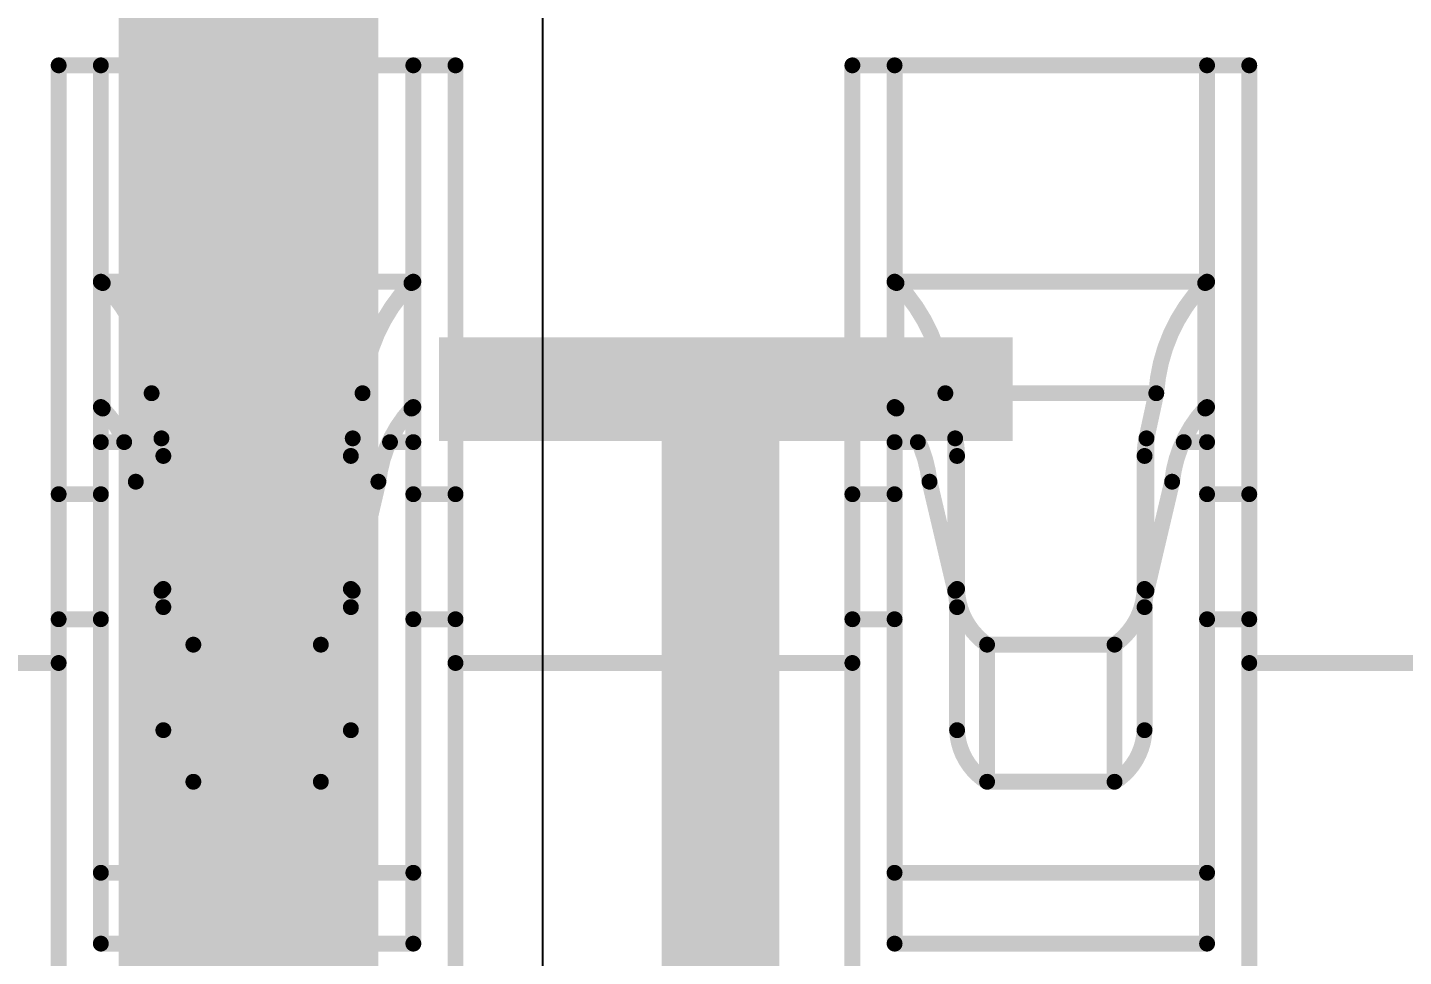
# Model space of a CAD drawing. Header units: inches. Extents: x -11 to 5433, y -4 to 5447.
# Drawn here: x 21.731 to 22.832, y 26.685 to 27.428 of the extents above; entities that cross this region are included whole.
import ezdxf

# ---------------------------------------------------------------- set-up
doc = ezdxf.new("R2010")
doc.units = ezdxf.units.IN
for name, color, linetype in [('Ground', 16, 'Continuous'), ('Mechanical 4', 56, 'Continuous'), ('Top Overlay', 2, 'Continuous')]:
    doc.layers.add(name, color=color, linetype=linetype)
doc.styles.add('Arial', font='', dxfattribs={"height": 0.2})
doc.styles.get('Arial').set_extended_font_data('Arial')

# ---------------------------------------------------------------- blocks, each defined once
blk = doc.blocks.new('QTH_030_01_L_D_A_K_TR_157')
at = {"layer": 'Top Overlay', "style": 'Arial'}
blk.add_text('1', height=0.7619999999999999, dxfattribs=at).set_placement((-7.28977968, 1.6764))

msp = doc.modelspace()

# ---------------------------------------------------------------- linework, layer by layer
at = {"layer": 'Ground'}
msp.add_line((22.14342028, 23.67830418), (22.14342028, 28.9681031), dxfattribs=at)
msp.add_lwpolyline([(21.9080969, 23.67830418, 0.2076069, 0.2076069, 0), (21.9080969, 28.9681031, 0.2076069, 0.2076069, 0)], format="xyseb", dxfattribs=at)
at = {"layer": 'Mechanical 4'}
for points in [[(21.7561541, 27.39794622, 0.0127, 0.0127, 0), (22.0736541, 27.39794622, 0.0127, 0.0127, 0)], [(21.7561541, 26.5149457, 0.0127, 0.0127, 0), (21.7561541, 27.39794622, 0.0127, 0.0127, 0)], [(21.78990562, 26.69548128, 0.0127, 0.0127, 0), (21.78990562, 27.39794622, 0.0127, 0.0127, 0)], [(22.03990512, 26.69548128, 0.0127, 0.0127, 0), (22.03990512, 27.39794622, 0.0127, 0.0127, 0)], [(22.0736541, 26.5149457, 0.0127, 0.0127, 0), (22.0736541, 27.39794622, 0.0127, 0.0127, 0)], [(22.3911541, 27.39794622, 0.0127, 0.0127, 0), (22.7086541, 27.39794622, 0.0127, 0.0127, 0)], [(22.3911541, 26.5149457, 0.0127, 0.0127, 0), (22.3911541, 27.39794622, 0.0127, 0.0127, 0)], [(22.42490562, 26.69548128, 0.0127, 0.0127, 0), (22.42490562, 27.39794622, 0.0127, 0.0127, 0)], [(22.67490512, 26.69548128, 0.0127, 0.0127, 0), (22.67490512, 27.39794622, 0.0127, 0.0127, 0)], [(22.7086541, 26.5149457, 0.0127, 0.0127, 0), (22.7086541, 27.39794622, 0.0127, 0.0127, 0)], [(21.7899996, 27.224609, 0.0127, 0.0127, -0.03260548548976814), (21.78990308, 27.22474616, 0.0127, 0.0127, 0)], [(21.78990562, 27.22494682, 0.0127, 0.0127, 0), (22.03990512, 27.22494682, 0.0127, 0.0127, 0)], [(21.79007072, 27.22453788, 0.0127, 0.0127, -0.02828759401228138), (21.79000214, 27.224609, 0.0127, 0.0127, 0)], [(21.7901647, 27.22445914, 0.0127, 0.0127, -0.02675080192160095), (21.79007072, 27.22453788, 0.0127, 0.0127, 0)], [(21.79028916, 27.22437278, 0.0127, 0.0127, -0.02199381128748251), (21.7901647, 27.22445914, 0.0127, 0.0127, 0)], [(21.7904568, 27.22427626, 0.0127, 0.0127, -0.01668692769856767), (21.79028916, 27.22437278, 0.0127, 0.0127, 0)], [(21.79066, 27.22416958, 0.0127, 0.0127, -0.009375562070111311), (21.79045426, 27.22427626, 0.0127, 0.0127, 0)], [(21.79089876, 27.22405528, 0.0127, 0.0127, -0.005205298966870719), (21.79066, 27.22416704, 0.0127, 0.0127, 0)], [(21.79089876, 27.22405528, 0.0127, 0.0127, 0), (21.7911553, 27.2239359, 0.0127, 0.0127, 0)], [(21.7911553, 27.2239359, 0.0127, 0.0127, 0), (21.79142454, 27.22381652, 0.0127, 0.0127, 0)], [(21.79142454, 27.12343572, 0.0127, 0.0127, 0), (21.79142454, 27.22381652, 0.0127, 0.0127, 0)], [(21.79142454, 27.22381652, 0.0127, 0.0127, -0.1798941776662689), (21.83053292, 27.13571154, 0.0127, 0.0127, 0)], [(21.99927782, 27.13571154, 0.0127, 0.0127, -0.1798941776662689), (22.0383862, 27.22381652, 0.0127, 0.0127, 0)], [(22.0383862, 27.22381652, 0.0127, 0.0127, 0), (22.03889674, 27.22405274, 0.0127, 0.0127, 0)], [(22.0383862, 27.12343572, 0.0127, 0.0127, 0), (22.0383862, 27.22381652, 0.0127, 0.0127, 0)], [(22.03889674, 27.22405274, 0.0127, 0.0127, 0), (22.03913296, 27.2241645, 0.0127, 0.0127, 0)], [(22.03934378, 27.22427118, 0.0127, 0.0127, -0.007070259462038583), (22.03913296, 27.2241645, 0.0127, 0.0127, 0)], [(22.03951904, 27.22437024, 0.0127, 0.0127, -0.01220881843683556), (22.03934124, 27.22427118, 0.0127, 0.0127, 0)], [(22.03966128, 27.22446168, 0.0127, 0.0127, -0.02261982996269684), (22.03952158, 27.22437024, 0.0127, 0.0127, 0)], [(22.0397578, 27.22454042, 0.0127, 0.0127, -0.03188108952440632), (22.03965874, 27.22446168, 0.0127, 0.0127, 0)], [(22.03982384, 27.22461408, 0.0127, 0.0127, -0.03744577975216443), (22.0397578, 27.22454042, 0.0127, 0.0127, 0)], [(22.03986956, 27.22468012, 0.0127, 0.0127, -0.03268866425541023), (22.03982384, 27.22461154, 0.0127, 0.0127, 0)], [(22.03990258, 27.22474616, 0.0127, 0.0127, -0.01323434485489997), (22.03986702, 27.22468012, 0.0127, 0.0127, 0)], [(22.4249996, 27.224609, 0.0127, 0.0127, -0.03260548548577064), (22.42490308, 27.22474616, 0.0127, 0.0127, 0)], [(22.42490562, 27.22494682, 0.0127, 0.0127, 0), (22.67490512, 27.22494682, 0.0127, 0.0127, 0)], [(22.42507072, 27.22453788, 0.0127, 0.0127, -0.02828759401008527), (22.42500214, 27.224609, 0.0127, 0.0127, 0)], [(22.4251647, 27.22445914, 0.0127, 0.0127, -0.02675080195943243), (22.42507072, 27.22453788, 0.0127, 0.0127, 0)], [(22.42528916, 27.22437278, 0.0127, 0.0127, -0.02199381120685399), (22.4251647, 27.22445914, 0.0127, 0.0127, 0)], [(22.4254568, 27.22427626, 0.0127, 0.0127, -0.01668692774110993), (22.42528916, 27.22437278, 0.0127, 0.0127, 0)], [(22.42566, 27.22416958, 0.0127, 0.0127, -0.009375562040027395), (22.42545426, 27.22427626, 0.0127, 0.0127, 0)], [(22.42589876, 27.22405528, 0.0127, 0.0127, -0.005205298942589707), (22.42566, 27.22416704, 0.0127, 0.0127, 0)], [(22.42589876, 27.22405528, 0.0127, 0.0127, 0), (22.4261553, 27.2239359, 0.0127, 0.0127, 0)], [(22.4261553, 27.2239359, 0.0127, 0.0127, 0), (22.42642454, 27.22381652, 0.0127, 0.0127, 0)], [(22.42642454, 27.12343572, 0.0127, 0.0127, 0), (22.42642454, 27.22381652, 0.0127, 0.0127, 0)], [(22.42642454, 27.22381652, 0.0127, 0.0127, -0.1798941776662689), (22.46553292, 27.13571154, 0.0127, 0.0127, 0)], [(22.63427782, 27.13571154, 0.0127, 0.0127, -0.1798941776662689), (22.6733862, 27.22381652, 0.0127, 0.0127, 0)], [(22.6733862, 27.22381652, 0.0127, 0.0127, 0), (22.67389674, 27.22405274, 0.0127, 0.0127, 0)], [(22.6733862, 27.12343572, 0.0127, 0.0127, 0), (22.6733862, 27.22381652, 0.0127, 0.0127, 0)], [(22.67389674, 27.22405274, 0.0127, 0.0127, 0), (22.67413296, 27.2241645, 0.0127, 0.0127, 0)], [(22.67434378, 27.22427118, 0.0127, 0.0127, -0.007070259506346026), (22.67413296, 27.2241645, 0.0127, 0.0127, 0)], [(22.67451904, 27.22437024, 0.0127, 0.0127, -0.01220881840188741), (22.67434124, 27.22427118, 0.0127, 0.0127, 0)], [(22.67466128, 27.22446168, 0.0127, 0.0127, -0.02261982991094842), (22.67452158, 27.22437024, 0.0127, 0.0127, 0)], [(22.6747578, 27.22454042, 0.0127, 0.0127, -0.03188108954224885), (22.67465874, 27.22446168, 0.0127, 0.0127, 0)], [(22.67482384, 27.22461408, 0.0127, 0.0127, -0.03744577967449394), (22.6747578, 27.22454042, 0.0127, 0.0127, 0)], [(22.67486956, 27.22468012, 0.0127, 0.0127, -0.03268866419516496), (22.67482384, 27.22461154, 0.0127, 0.0127, 0)], [(22.67490258, 27.22474616, 0.0127, 0.0127, -0.01323434477222895), (22.67486702, 27.22468012, 0.0127, 0.0127, 0)], [(21.83053292, 27.13571154, 0.0127, 0.0127, 0), (21.99927782, 27.13571154, 0.0127, 0.0127, 0)], [(21.83053292, 27.13571154, 0.0127, 0.0127, 0), (21.8383866, 27.0996156, 0.0127, 0.0127, 0)], [(21.99142414, 27.0996156, 0.0127, 0.0127, 0), (21.99927782, 27.13571154, 0.0127, 0.0127, 0)], [(22.46553292, 27.13571154, 0.0127, 0.0127, 0), (22.63427782, 27.13571154, 0.0127, 0.0127, 0)], [(22.46553292, 27.13571154, 0.0127, 0.0127, 0), (22.4733866, 27.0996156, 0.0127, 0.0127, 0)], [(22.62642414, 27.0996156, 0.0127, 0.0127, 0), (22.63427782, 27.13571154, 0.0127, 0.0127, 0)], [(21.79000214, 27.1244949, 0.0127, 0.0127, -0.02859692933145692), (21.78990308, 27.12467778, 0.0127, 0.0127, 0)], [(21.7901647, 27.12429678, 0.0127, 0.0127, -0.05432141868092149), (21.79000468, 27.12449744, 0.0127, 0.0127, 0)], [(21.79028916, 27.1241774, 0.0127, 0.0127, -0.02338615130647578), (21.7901647, 27.12429424, 0.0127, 0.0127, 0)], [(21.79045426, 27.12405294, 0.0127, 0.0127, -0.01856230604069089), (21.79028916, 27.12417994, 0.0127, 0.0127, 0)], [(21.79066, 27.12390816, 0.0127, 0.0127, -0.01073692510836143), (21.79045426, 27.1240504, 0.0127, 0.0127, 0)], [(21.79089876, 27.12375576, 0.0127, 0.0127, -0.006054831022343548), (21.79066254, 27.12390816, 0.0127, 0.0127, 0)], [(21.79089876, 27.1237583, 0.0127, 0.0127, 0), (21.7911553, 27.12359828, 0.0127, 0.0127, 0)], [(21.7911553, 27.12359828, 0.0127, 0.0127, 0), (21.79142454, 27.12343572, 0.0127, 0.0127, 0)], [(21.79142454, 27.12343826, 0.0127, 0.0127, -0.1625908253546253), (21.81786594, 27.0649446, 0.0127, 0.0127, 0)], [(22.0119448, 27.0649446, 0.0127, 0.0127, -0.1625908253546254), (22.0383862, 27.12343826, 0.0127, 0.0127, 0)], [(22.0383862, 27.12343572, 0.0127, 0.0127, 0), (22.03889674, 27.12375322, 0.0127, 0.0127, 0)], [(22.03913296, 27.12390308, 0.0127, 0.0127, -0.004820614348917945), (22.03889674, 27.12375322, 0.0127, 0.0127, 0)], [(22.03934124, 27.12404532, 0.0127, 0.0127, -0.008119958800129473), (22.03913042, 27.12390308, 0.0127, 0.0127, 0)], [(22.03951904, 27.12418248, 0.0127, 0.0127, -0.01372913845833728), (22.03934124, 27.12404786, 0.0127, 0.0127, 0)], [(22.03965874, 27.12429932, 0.0127, 0.0127, -0.02446216597569271), (22.03952158, 27.12417994, 0.0127, 0.0127, 0)], [(22.0397578, 27.124406, 0.0127, 0.0127, -0.03231853505111364), (22.03965874, 27.12429932, 0.0127, 0.0127, 0)], [(22.03982384, 27.12450252, 0.0127, 0.0127, -0.03504147988174414), (22.0397578, 27.124406, 0.0127, 0.0127, 0)], [(22.03986956, 27.12459142, 0.0127, 0.0127, -0.02840446116668182), (22.03982384, 27.12450252, 0.0127, 0.0127, 0)], [(22.03990512, 27.12467524, 0.0127, 0.0127, -0.01102179287069978), (22.03986956, 27.12458888, 0.0127, 0.0127, 0)], [(22.42500214, 27.1244949, 0.0127, 0.0127, -0.0285969293333164), (22.42490308, 27.12467778, 0.0127, 0.0127, 0)], [(22.4251647, 27.12429678, 0.0127, 0.0127, -0.05432141874344146), (22.42500468, 27.12449744, 0.0127, 0.0127, 0)], [(22.42528916, 27.1241774, 0.0127, 0.0127, -0.02338615143948026), (22.4251647, 27.12429424, 0.0127, 0.0127, 0)], [(22.42545426, 27.12405294, 0.0127, 0.0127, -0.01856230612777192), (22.42528916, 27.12417994, 0.0127, 0.0127, 0)], [(22.42566, 27.12390816, 0.0127, 0.0127, -0.01073692514346251), (22.42545426, 27.1240504, 0.0127, 0.0127, 0)], [(22.42589876, 27.12375576, 0.0127, 0.0127, -0.006054831013819165), (22.42566254, 27.12390816, 0.0127, 0.0127, 0)], [(22.42589876, 27.1237583, 0.0127, 0.0127, 0), (22.4261553, 27.12359828, 0.0127, 0.0127, 0)], [(22.4261553, 27.12359828, 0.0127, 0.0127, 0), (22.42642454, 27.12343572, 0.0127, 0.0127, 0)], [(22.42642454, 27.12343826, 0.0127, 0.0127, -0.1625908253546253), (22.45286594, 27.0649446, 0.0127, 0.0127, 0)], [(22.6469448, 27.0649446, 0.0127, 0.0127, -0.1625908253546254), (22.6733862, 27.12343826, 0.0127, 0.0127, 0)], [(22.6733862, 27.12343572, 0.0127, 0.0127, 0), (22.67389674, 27.12375322, 0.0127, 0.0127, 0)], [(22.67413296, 27.12390308, 0.0127, 0.0127, -0.004820614352065278), (22.67389674, 27.12375322, 0.0127, 0.0127, 0)], [(22.67434124, 27.12404532, 0.0127, 0.0127, -0.008119958820011325), (22.67413042, 27.12390308, 0.0127, 0.0127, 0)], [(22.67451904, 27.12418248, 0.0127, 0.0127, -0.01372913844884087), (22.67434124, 27.12404786, 0.0127, 0.0127, 0)], [(22.67465874, 27.12429932, 0.0127, 0.0127, -0.02446216596057664), (22.67452158, 27.12417994, 0.0127, 0.0127, 0)], [(22.6747578, 27.124406, 0.0127, 0.0127, -0.03231853515508127), (22.67465874, 27.12429932, 0.0127, 0.0127, 0)], [(22.67482384, 27.12450252, 0.0127, 0.0127, -0.03504148005304292), (22.6747578, 27.124406, 0.0127, 0.0127, 0)], [(22.67486956, 27.12459142, 0.0127, 0.0127, -0.02840446094686297), (22.67482384, 27.12450252, 0.0127, 0.0127, 0)], [(22.67490512, 27.12467524, 0.0127, 0.0127, -0.0110217929249703), (22.67486956, 27.12458888, 0.0127, 0.0127, 0)], [(21.78990562, 27.09661078, 0.0127, 0.0127, 0), (21.808567, 27.09661078, 0.0127, 0.0127, 0)], [(21.8383866, 26.9776575, 0.0127, 0.0127, 0), (21.8383866, 27.0996156, 0.0127, 0.0127, 0)], [(21.8383866, 27.0996156, 0.0127, 0.0127, -0.05365795323476556), (21.83990552, 27.085544, 0.0127, 0.0127, 0)], [(21.98990522, 27.085544, 0.0127, 0.0127, -0.05365795323520318), (21.99142414, 27.0996156, 0.0127, 0.0127, 0)], [(21.99142414, 26.9776575, 0.0127, 0.0127, 0), (21.99142414, 27.0996156, 0.0127, 0.0127, 0)], [(22.02124374, 27.09661078, 0.0127, 0.0127, 0), (22.03990512, 27.09661078, 0.0127, 0.0127, 0)], [(22.42490562, 27.09661078, 0.0127, 0.0127, 0), (22.443567, 27.09661078, 0.0127, 0.0127, 0)], [(22.4733866, 26.9776575, 0.0127, 0.0127, 0), (22.4733866, 27.0996156, 0.0127, 0.0127, 0)], [(22.4733866, 27.0996156, 0.0127, 0.0127, -0.05365795323520316), (22.47490552, 27.085544, 0.0127, 0.0127, 0)], [(22.62490522, 27.085544, 0.0127, 0.0127, -0.05365795323520318), (22.62642414, 27.0996156, 0.0127, 0.0127, 0)], [(22.62642414, 26.9776575, 0.0127, 0.0127, 0), (22.62642414, 27.0996156, 0.0127, 0.0127, 0)], [(22.65624374, 27.09661078, 0.0127, 0.0127, 0), (22.67490512, 27.09661078, 0.0127, 0.0127, 0)], [(21.83990552, 26.86619468, 0.0127, 0.0127, 0), (21.83990552, 27.085544, 0.0127, 0.0127, 0)], [(21.98990522, 26.86619468, 0.0127, 0.0127, 0), (21.98990522, 27.085544, 0.0127, 0.0127, 0)], [(22.47490552, 26.86619468, 0.0127, 0.0127, 0), (22.47490552, 27.085544, 0.0127, 0.0127, 0)], [(22.62490522, 26.86619468, 0.0127, 0.0127, 0), (22.62490522, 27.085544, 0.0127, 0.0127, 0)], [(21.8178634, 27.06494714, 0.0127, 0.0127, 0), (21.8383866, 26.9776575, 0.0127, 0.0127, 0)], [(21.99142414, 26.9776575, 0.0127, 0.0127, 0), (22.0119448, 27.06494714, 0.0127, 0.0127, 0)], [(22.4528634, 27.06494714, 0.0127, 0.0127, 0), (22.4733866, 26.9776575, 0.0127, 0.0127, 0)], [(22.62642414, 26.9776575, 0.0127, 0.0127, 0), (22.6469448, 27.06494714, 0.0127, 0.0127, 0)], [(21.7561541, 27.05494462, 0.0127, 0.0127, 0), (21.78990562, 27.05494462, 0.0127, 0.0127, 0)], [(22.03990512, 27.05494462, 0.0127, 0.0127, 0), (22.0736541, 27.05494462, 0.0127, 0.0127, 0)], [(22.3911541, 27.05494462, 0.0127, 0.0127, 0), (22.42490562, 27.05494462, 0.0127, 0.0127, 0)], [(22.67490512, 27.05494462, 0.0127, 0.0127, 0), (22.7086541, 27.05494462, 0.0127, 0.0127, 0)], [(21.8383866, 26.9776575, 0.0127, 0.0127, -0.05786387190151768), (21.83990552, 26.96463492, 0.0127, 0.0127, 0)], [(21.8639136, 26.93460704, 0.0127, 0.0127, -0.2374801051851251), (21.83990552, 26.97917896, 0.0127, 0.0127, 0)], [(21.98990522, 26.97917896, 0.0127, 0.0127, -0.2374801051860468), (21.96589714, 26.93460704, 0.0127, 0.0127, 0)], [(21.98990522, 26.96463492, 0.0127, 0.0127, -0.05786387190108001), (21.99142414, 26.9776575, 0.0127, 0.0127, 0)], [(22.4733866, 26.9776575, 0.0127, 0.0127, -0.05786387190151768), (22.47490552, 26.96463492, 0.0127, 0.0127, 0)], [(22.4989136, 26.93460704, 0.0127, 0.0127, -0.2374801051851251), (22.47490552, 26.97917896, 0.0127, 0.0127, 0)], [(22.62490522, 26.97917896, 0.0127, 0.0127, -0.2374801051860468), (22.60089714, 26.93460704, 0.0127, 0.0127, 0)], [(22.62490522, 26.96463492, 0.0127, 0.0127, -0.05786387190108001), (22.62642414, 26.9776575, 0.0127, 0.0127, 0)], [(21.7561541, 26.95494482, 0.0127, 0.0127, 0), (21.78990562, 26.95494482, 0.0127, 0.0127, 0)], [(22.03990512, 26.95494482, 0.0127, 0.0127, 0), (22.0736541, 26.95494482, 0.0127, 0.0127, 0)], [(22.3911541, 26.95494482, 0.0127, 0.0127, 0), (22.42490562, 26.95494482, 0.0127, 0.0127, 0)], [(22.67490512, 26.95494482, 0.0127, 0.0127, 0), (22.7086541, 26.95494482, 0.0127, 0.0127, 0)], [(21.86391614, 26.93460704, 0.0127, 0.0127, 0), (21.9658946, 26.93460704, 0.0127, 0.0127, 0)], [(21.86391614, 26.82494508, 0.0127, 0.0127, 0), (21.86391614, 26.93460704, 0.0127, 0.0127, 0)], [(21.9658946, 26.82494508, 0.0127, 0.0127, 0), (21.9658946, 26.93460704, 0.0127, 0.0127, 0)], [(22.49891614, 26.93460704, 0.0127, 0.0127, 0), (22.6008946, 26.93460704, 0.0127, 0.0127, 0)], [(22.49891614, 26.82494508, 0.0127, 0.0127, 0), (22.49891614, 26.93460704, 0.0127, 0.0127, 0)], [(22.6008946, 26.82494508, 0.0127, 0.0127, 0), (22.6008946, 26.93460704, 0.0127, 0.0127, 0)], [(21.4386541, 26.91994615999999, 0.0127, 0.0127, 0), (21.7561541, 26.91994615999999, 0.0127, 0.0127, 0)], [(22.0736541, 26.91994615999999, 0.0127, 0.0127, 0), (22.3911541, 26.91994615999999, 0.0127, 0.0127, 0)], [(22.7086541, 26.91994615999999, 0.0127, 0.0127, 0), (23.0261541, 26.91994615999999, 0.0127, 0.0127, 0)], [(21.8639136, 26.82494762, 0.0127, 0.0127, -0.2473774779348601), (21.83990552, 26.86619722, 0.0127, 0.0127, 0)], [(21.98990522, 26.86619722, 0.0127, 0.0127, -0.2473774779353234), (21.96589714, 26.82494762, 0.0127, 0.0127, 0)], [(22.4989136, 26.82494762, 0.0127, 0.0127, -0.2473774779348601), (22.47490552, 26.86619722, 0.0127, 0.0127, 0)], [(22.62490522, 26.86619722, 0.0127, 0.0127, -0.2473774779353234), (22.60089714, 26.82494762, 0.0127, 0.0127, 0)], [(21.86391614, 26.82494508, 0.0127, 0.0127, 0), (21.9658946, 26.82494508, 0.0127, 0.0127, 0)], [(22.49891614, 26.82494508, 0.0127, 0.0127, 0), (22.6008946, 26.82494508, 0.0127, 0.0127, 0)], [(21.78990562, 26.75215376, 0.0127, 0.0127, 0), (22.03990512, 26.75215376, 0.0127, 0.0127, 0)], [(22.42490562, 26.75215376, 0.0127, 0.0127, 0), (22.67490512, 26.75215376, 0.0127, 0.0127, 0)], [(21.78990562, 26.69548128, 0.0127, 0.0127, 0), (22.03990512, 26.69548128, 0.0127, 0.0127, 0)], [(22.42490562, 26.69548128, 0.0127, 0.0127, 0), (22.67490512, 26.69548128, 0.0127, 0.0127, 0)]]:
    msp.add_lwpolyline(points, format="xyseb", dxfattribs=at)
for points in [[(21.7529791, 27.39794622, 0.00635, 0.00635, 1), (21.7593291, 27.39794622, 0.00635, 0.00635, 1)], [(21.7529791, 27.39794622, 0.00635, 0.00635, 1), (21.7593291, 27.39794622, 0.00635, 0.00635, 1)], [(21.78673062, 27.39794622, 0.00635, 0.00635, 1), (21.79308062, 27.39794622, 0.00635, 0.00635, 1)], [(22.03673012, 27.39794622, 0.00635, 0.00635, 1), (22.04308012, 27.39794622, 0.00635, 0.00635, 1)], [(22.0704791, 27.39794622, 0.00635, 0.00635, 1), (22.0768291, 27.39794622, 0.00635, 0.00635, 1)], [(22.0704791, 27.39794622, 0.00635, 0.00635, 1), (22.0768291, 27.39794622, 0.00635, 0.00635, 1)], [(22.3879791, 27.39794622, 0.00635, 0.00635, 1), (22.3943291, 27.39794622, 0.00635, 0.00635, 1)], [(22.3879791, 27.39794622, 0.00635, 0.00635, 1), (22.3943291, 27.39794622, 0.00635, 0.00635, 1)], [(22.42173062, 27.39794622, 0.00635, 0.00635, 1), (22.42808062, 27.39794622, 0.00635, 0.00635, 1)], [(22.67173012, 27.39794622, 0.00635, 0.00635, 1), (22.67808012, 27.39794622, 0.00635, 0.00635, 1)], [(22.7054791, 27.39794622, 0.00635, 0.00635, 1), (22.7118291, 27.39794622, 0.00635, 0.00635, 1)], [(22.7054791, 27.39794622, 0.00635, 0.00635, 1), (22.7118291, 27.39794622, 0.00635, 0.00635, 1)], [(21.78672808, 27.22474616, 0.00635, 0.00635, 1), (21.79307808, 27.22474616, 0.00635, 0.00635, 1)], [(21.78673062, 27.22494682, 0.00635, 0.00635, 1), (21.79308062, 27.22494682, 0.00635, 0.00635, 1)], [(21.7868246, 27.224609, 0.00635, 0.00635, 1), (21.7931746, 27.224609, 0.00635, 0.00635, 1)], [(21.78682714, 27.224609, 0.00635, 0.00635, 1), (21.79317714, 27.224609, 0.00635, 0.00635, 1)], [(21.78689572, 27.22453788, 0.00635, 0.00635, 1), (21.79324572, 27.22453788, 0.00635, 0.00635, 1)], [(21.78689572, 27.22453788, 0.00635, 0.00635, 1), (21.79324572, 27.22453788, 0.00635, 0.00635, 1)], [(21.7869897, 27.22445914, 0.00635, 0.00635, 1), (21.7933397, 27.22445914, 0.00635, 0.00635, 1)], [(21.7869897, 27.22445914, 0.00635, 0.00635, 1), (21.7933397, 27.22445914, 0.00635, 0.00635, 1)], [(21.78711416, 27.22437278, 0.00635, 0.00635, 1), (21.79346416, 27.22437278, 0.00635, 0.00635, 1)], [(21.78711416, 27.22437278, 0.00635, 0.00635, 1), (21.79346416, 27.22437278, 0.00635, 0.00635, 1)], [(21.78727926, 27.22427626, 0.00635, 0.00635, 1), (21.79362926, 27.22427626, 0.00635, 0.00635, 1)], [(21.7872818, 27.22427626, 0.00635, 0.00635, 1), (21.7936318, 27.22427626, 0.00635, 0.00635, 1)], [(21.787485, 27.22416958, 0.00635, 0.00635, 1), (21.793835, 27.22416958, 0.00635, 0.00635, 1)], [(21.787485, 27.22416704, 0.00635, 0.00635, 1), (21.793835, 27.22416704, 0.00635, 0.00635, 1)], [(21.78772376, 27.22405528, 0.00635, 0.00635, 1), (21.79407376, 27.22405528, 0.00635, 0.00635, 1)], [(21.78772376, 27.22405528, 0.00635, 0.00635, 1), (21.79407376, 27.22405528, 0.00635, 0.00635, 1)], [(21.7879803, 27.2239359, 0.00635, 0.00635, 1), (21.7943303, 27.2239359, 0.00635, 0.00635, 1)], [(21.7879803, 27.2239359, 0.00635, 0.00635, 1), (21.7943303, 27.2239359, 0.00635, 0.00635, 1)], [(21.78824954, 27.22381652, 0.00635, 0.00635, 1), (21.79459954, 27.22381652, 0.00635, 0.00635, 1)], [(21.78824954, 27.22381652, 0.00635, 0.00635, 1), (21.79459954, 27.22381652, 0.00635, 0.00635, 1)], [(21.78824954, 27.22381652, 0.00635, 0.00635, 1), (21.79459954, 27.22381652, 0.00635, 0.00635, 1)], [(22.0352112, 27.22381652, 0.00635, 0.00635, 1), (22.0415612, 27.22381652, 0.00635, 0.00635, 1)], [(22.0352112, 27.22381652, 0.00635, 0.00635, 1), (22.0415612, 27.22381652, 0.00635, 0.00635, 1)], [(22.0352112, 27.22381652, 0.00635, 0.00635, 1), (22.0415612, 27.22381652, 0.00635, 0.00635, 1)], [(22.03572174, 27.22405274, 0.00635, 0.00635, 1), (22.04207174, 27.22405274, 0.00635, 0.00635, 1)], [(22.03572174, 27.22405274, 0.00635, 0.00635, 1), (22.04207174, 27.22405274, 0.00635, 0.00635, 1)], [(22.03595796, 27.2241645, 0.00635, 0.00635, 1), (22.04230796, 27.2241645, 0.00635, 0.00635, 1)], [(22.03595796, 27.2241645, 0.00635, 0.00635, 1), (22.04230796, 27.2241645, 0.00635, 0.00635, 1)], [(22.03616624, 27.22427118, 0.00635, 0.00635, 1), (22.04251624, 27.22427118, 0.00635, 0.00635, 1)], [(22.03616878, 27.22427118, 0.00635, 0.00635, 1), (22.04251878, 27.22427118, 0.00635, 0.00635, 1)], [(22.03634404, 27.22437024, 0.00635, 0.00635, 1), (22.04269404, 27.22437024, 0.00635, 0.00635, 1)], [(22.03634658, 27.22437024, 0.00635, 0.00635, 1), (22.04269658, 27.22437024, 0.00635, 0.00635, 1)], [(22.03648374, 27.22446168, 0.00635, 0.00635, 1), (22.04283374, 27.22446168, 0.00635, 0.00635, 1)], [(22.03648628, 27.22446168, 0.00635, 0.00635, 1), (22.04283628, 27.22446168, 0.00635, 0.00635, 1)], [(22.0365828, 27.22454042, 0.00635, 0.00635, 1), (22.0429328, 27.22454042, 0.00635, 0.00635, 1)], [(22.0365828, 27.22454042, 0.00635, 0.00635, 1), (22.0429328, 27.22454042, 0.00635, 0.00635, 1)], [(22.03664884, 27.22461408, 0.00635, 0.00635, 1), (22.04299884, 27.22461408, 0.00635, 0.00635, 1)], [(22.03664884, 27.22461154, 0.00635, 0.00635, 1), (22.04299884, 27.22461154, 0.00635, 0.00635, 1)], [(22.03669202, 27.22468012, 0.00635, 0.00635, 1), (22.04304202, 27.22468012, 0.00635, 0.00635, 1)], [(22.03669456, 27.22468012, 0.00635, 0.00635, 1), (22.04304456, 27.22468012, 0.00635, 0.00635, 1)], [(22.03672758, 27.22474616, 0.00635, 0.00635, 1), (22.04307758, 27.22474616, 0.00635, 0.00635, 1)], [(22.03673012, 27.22494682, 0.00635, 0.00635, 1), (22.04308012, 27.22494682, 0.00635, 0.00635, 1)], [(22.42172808, 27.22474616, 0.00635, 0.00635, 1), (22.42807808, 27.22474616, 0.00635, 0.00635, 1)], [(22.42173062, 27.22494682, 0.00635, 0.00635, 1), (22.42808062, 27.22494682, 0.00635, 0.00635, 1)], [(22.4218246, 27.224609, 0.00635, 0.00635, 1), (22.4281746, 27.224609, 0.00635, 0.00635, 1)], [(22.42182714, 27.224609, 0.00635, 0.00635, 1), (22.42817714, 27.224609, 0.00635, 0.00635, 1)], [(22.42189572, 27.22453788, 0.00635, 0.00635, 1), (22.42824572, 27.22453788, 0.00635, 0.00635, 1)], [(22.42189572, 27.22453788, 0.00635, 0.00635, 1), (22.42824572, 27.22453788, 0.00635, 0.00635, 1)], [(22.4219897, 27.22445914, 0.00635, 0.00635, 1), (22.4283397, 27.22445914, 0.00635, 0.00635, 1)], [(22.4219897, 27.22445914, 0.00635, 0.00635, 1), (22.4283397, 27.22445914, 0.00635, 0.00635, 1)], [(22.42211416, 27.22437278, 0.00635, 0.00635, 1), (22.42846416, 27.22437278, 0.00635, 0.00635, 1)], [(22.42211416, 27.22437278, 0.00635, 0.00635, 1), (22.42846416, 27.22437278, 0.00635, 0.00635, 1)], [(22.42227926, 27.22427626, 0.00635, 0.00635, 1), (22.42862926, 27.22427626, 0.00635, 0.00635, 1)], [(22.4222818, 27.22427626, 0.00635, 0.00635, 1), (22.4286318, 27.22427626, 0.00635, 0.00635, 1)], [(22.422485, 27.22416958, 0.00635, 0.00635, 1), (22.428835, 27.22416958, 0.00635, 0.00635, 1)], [(22.422485, 27.22416704, 0.00635, 0.00635, 1), (22.428835, 27.22416704, 0.00635, 0.00635, 1)], [(22.42272376, 27.22405528, 0.00635, 0.00635, 1), (22.42907376, 27.22405528, 0.00635, 0.00635, 1)], [(22.42272376, 27.22405528, 0.00635, 0.00635, 1), (22.42907376, 27.22405528, 0.00635, 0.00635, 1)], [(22.4229803, 27.2239359, 0.00635, 0.00635, 1), (22.4293303, 27.2239359, 0.00635, 0.00635, 1)], [(22.4229803, 27.2239359, 0.00635, 0.00635, 1), (22.4293303, 27.2239359, 0.00635, 0.00635, 1)], [(22.42324954, 27.22381652, 0.00635, 0.00635, 1), (22.42959954, 27.22381652, 0.00635, 0.00635, 1)], [(22.42324954, 27.22381652, 0.00635, 0.00635, 1), (22.42959954, 27.22381652, 0.00635, 0.00635, 1)], [(22.42324954, 27.22381652, 0.00635, 0.00635, 1), (22.42959954, 27.22381652, 0.00635, 0.00635, 1)], [(22.6702112, 27.22381652, 0.00635, 0.00635, 1), (22.6765612, 27.22381652, 0.00635, 0.00635, 1)], [(22.6702112, 27.22381652, 0.00635, 0.00635, 1), (22.6765612, 27.22381652, 0.00635, 0.00635, 1)], [(22.6702112, 27.22381652, 0.00635, 0.00635, 1), (22.6765612, 27.22381652, 0.00635, 0.00635, 1)], [(22.67072174, 27.22405274, 0.00635, 0.00635, 1), (22.67707174, 27.22405274, 0.00635, 0.00635, 1)], [(22.67072174, 27.22405274, 0.00635, 0.00635, 1), (22.67707174, 27.22405274, 0.00635, 0.00635, 1)], [(22.67095796, 27.2241645, 0.00635, 0.00635, 1), (22.67730796, 27.2241645, 0.00635, 0.00635, 1)], [(22.67095796, 27.2241645, 0.00635, 0.00635, 1), (22.67730796, 27.2241645, 0.00635, 0.00635, 1)], [(22.67116624, 27.22427118, 0.00635, 0.00635, 1), (22.67751624, 27.22427118, 0.00635, 0.00635, 1)], [(22.67116878, 27.22427118, 0.00635, 0.00635, 1), (22.67751878, 27.22427118, 0.00635, 0.00635, 1)], [(22.67134404, 27.22437024, 0.00635, 0.00635, 1), (22.67769404, 27.22437024, 0.00635, 0.00635, 1)], [(22.67134658, 27.22437024, 0.00635, 0.00635, 1), (22.67769658, 27.22437024, 0.00635, 0.00635, 1)], [(22.67148374, 27.22446168, 0.00635, 0.00635, 1), (22.67783374, 27.22446168, 0.00635, 0.00635, 1)], [(22.67148628, 27.22446168, 0.00635, 0.00635, 1), (22.67783628, 27.22446168, 0.00635, 0.00635, 1)], [(22.6715828, 27.22454042, 0.00635, 0.00635, 1), (22.6779328, 27.22454042, 0.00635, 0.00635, 1)], [(22.6715828, 27.22454042, 0.00635, 0.00635, 1), (22.6779328, 27.22454042, 0.00635, 0.00635, 1)], [(22.67164884, 27.22461408, 0.00635, 0.00635, 1), (22.67799884, 27.22461408, 0.00635, 0.00635, 1)], [(22.67164884, 27.22461154, 0.00635, 0.00635, 1), (22.67799884, 27.22461154, 0.00635, 0.00635, 1)], [(22.67169202, 27.22468012, 0.00635, 0.00635, 1), (22.67804202, 27.22468012, 0.00635, 0.00635, 1)], [(22.67169456, 27.22468012, 0.00635, 0.00635, 1), (22.67804456, 27.22468012, 0.00635, 0.00635, 1)], [(22.67172758, 27.22474616, 0.00635, 0.00635, 1), (22.67807758, 27.22474616, 0.00635, 0.00635, 1)], [(22.67173012, 27.22494682, 0.00635, 0.00635, 1), (22.67808012, 27.22494682, 0.00635, 0.00635, 1)], [(21.82735792, 27.13571154, 0.00635, 0.00635, 1), (21.83370792, 27.13571154, 0.00635, 0.00635, 1)], [(21.82735792, 27.13571154, 0.00635, 0.00635, 1), (21.83370792, 27.13571154, 0.00635, 0.00635, 1)], [(21.82735792, 27.13571154, 0.00635, 0.00635, 1), (21.83370792, 27.13571154, 0.00635, 0.00635, 1)], [(21.99610282, 27.13571154, 0.00635, 0.00635, 1), (22.00245282, 27.13571154, 0.00635, 0.00635, 1)], [(21.99610282, 27.13571154, 0.00635, 0.00635, 1), (22.00245282, 27.13571154, 0.00635, 0.00635, 1)], [(21.99610282, 27.13571154, 0.00635, 0.00635, 1), (22.00245282, 27.13571154, 0.00635, 0.00635, 1)], [(22.46235792, 27.13571154, 0.00635, 0.00635, 1), (22.46870792, 27.13571154, 0.00635, 0.00635, 1)], [(22.46235792, 27.13571154, 0.00635, 0.00635, 1), (22.46870792, 27.13571154, 0.00635, 0.00635, 1)], [(22.46235792, 27.13571154, 0.00635, 0.00635, 1), (22.46870792, 27.13571154, 0.00635, 0.00635, 1)], [(22.63110282, 27.13571154, 0.00635, 0.00635, 1), (22.63745282, 27.13571154, 0.00635, 0.00635, 1)], [(22.63110282, 27.13571154, 0.00635, 0.00635, 1), (22.63745282, 27.13571154, 0.00635, 0.00635, 1)], [(22.63110282, 27.13571154, 0.00635, 0.00635, 1), (22.63745282, 27.13571154, 0.00635, 0.00635, 1)], [(21.78672808, 27.12467778, 0.00635, 0.00635, 1), (21.79307808, 27.12467778, 0.00635, 0.00635, 1)], [(21.78682714, 27.1244949, 0.00635, 0.00635, 1), (21.79317714, 27.1244949, 0.00635, 0.00635, 1)], [(21.78682968, 27.12449744, 0.00635, 0.00635, 1), (21.79317968, 27.12449744, 0.00635, 0.00635, 1)], [(21.7869897, 27.12429678, 0.00635, 0.00635, 1), (21.7933397, 27.12429678, 0.00635, 0.00635, 1)], [(21.7869897, 27.12429424, 0.00635, 0.00635, 1), (21.7933397, 27.12429424, 0.00635, 0.00635, 1)], [(21.78711416, 27.12417994, 0.00635, 0.00635, 1), (21.79346416, 27.12417994, 0.00635, 0.00635, 1)], [(21.78711416, 27.1241774, 0.00635, 0.00635, 1), (21.79346416, 27.1241774, 0.00635, 0.00635, 1)], [(21.78727926, 27.12405294, 0.00635, 0.00635, 1), (21.79362926, 27.12405294, 0.00635, 0.00635, 1)], [(21.78727926, 27.1240504, 0.00635, 0.00635, 1), (21.79362926, 27.1240504, 0.00635, 0.00635, 1)], [(21.787485, 27.12390816, 0.00635, 0.00635, 1), (21.793835, 27.12390816, 0.00635, 0.00635, 1)], [(21.78748754, 27.12390816, 0.00635, 0.00635, 1), (21.79383754, 27.12390816, 0.00635, 0.00635, 1)], [(21.78772376, 27.1237583, 0.00635, 0.00635, 1), (21.79407376, 27.1237583, 0.00635, 0.00635, 1)], [(21.78772376, 27.12375576, 0.00635, 0.00635, 1), (21.79407376, 27.12375576, 0.00635, 0.00635, 1)], [(21.7879803, 27.12359828, 0.00635, 0.00635, 1), (21.7943303, 27.12359828, 0.00635, 0.00635, 1)], [(21.7879803, 27.12359828, 0.00635, 0.00635, 1), (21.7943303, 27.12359828, 0.00635, 0.00635, 1)], [(21.78824954, 27.12343826, 0.00635, 0.00635, 1), (21.79459954, 27.12343826, 0.00635, 0.00635, 1)], [(21.78824954, 27.12343572, 0.00635, 0.00635, 1), (21.79459954, 27.12343572, 0.00635, 0.00635, 1)], [(21.78824954, 27.12343572, 0.00635, 0.00635, 1), (21.79459954, 27.12343572, 0.00635, 0.00635, 1)], [(22.0352112, 27.12343826, 0.00635, 0.00635, 1), (22.0415612, 27.12343826, 0.00635, 0.00635, 1)], [(22.0352112, 27.12343572, 0.00635, 0.00635, 1), (22.0415612, 27.12343572, 0.00635, 0.00635, 1)], [(22.0352112, 27.12343572, 0.00635, 0.00635, 1), (22.0415612, 27.12343572, 0.00635, 0.00635, 1)], [(22.03572174, 27.12375322, 0.00635, 0.00635, 1), (22.04207174, 27.12375322, 0.00635, 0.00635, 1)], [(22.03572174, 27.12375322, 0.00635, 0.00635, 1), (22.04207174, 27.12375322, 0.00635, 0.00635, 1)], [(22.03595542, 27.12390308, 0.00635, 0.00635, 1), (22.04230542, 27.12390308, 0.00635, 0.00635, 1)], [(22.03595796, 27.12390308, 0.00635, 0.00635, 1), (22.04230796, 27.12390308, 0.00635, 0.00635, 1)], [(22.03616624, 27.12404786, 0.00635, 0.00635, 1), (22.04251624, 27.12404786, 0.00635, 0.00635, 1)], [(22.03616624, 27.12404532, 0.00635, 0.00635, 1), (22.04251624, 27.12404532, 0.00635, 0.00635, 1)], [(22.03634404, 27.12418248, 0.00635, 0.00635, 1), (22.04269404, 27.12418248, 0.00635, 0.00635, 1)], [(22.03634658, 27.12417994, 0.00635, 0.00635, 1), (22.04269658, 27.12417994, 0.00635, 0.00635, 1)], [(22.03648374, 27.12429932, 0.00635, 0.00635, 1), (22.04283374, 27.12429932, 0.00635, 0.00635, 1)], [(22.03648374, 27.12429932, 0.00635, 0.00635, 1), (22.04283374, 27.12429932, 0.00635, 0.00635, 1)], [(22.0365828, 27.124406, 0.00635, 0.00635, 1), (22.0429328, 27.124406, 0.00635, 0.00635, 1)], [(22.0365828, 27.124406, 0.00635, 0.00635, 1), (22.0429328, 27.124406, 0.00635, 0.00635, 1)], [(22.03664884, 27.12450252, 0.00635, 0.00635, 1), (22.04299884, 27.12450252, 0.00635, 0.00635, 1)], [(22.03664884, 27.12450252, 0.00635, 0.00635, 1), (22.04299884, 27.12450252, 0.00635, 0.00635, 1)], [(22.03669456, 27.12459142, 0.00635, 0.00635, 1), (22.04304456, 27.12459142, 0.00635, 0.00635, 1)], [(22.03669456, 27.12458888, 0.00635, 0.00635, 1), (22.04304456, 27.12458888, 0.00635, 0.00635, 1)], [(22.03673012, 27.12467524, 0.00635, 0.00635, 1), (22.04308012, 27.12467524, 0.00635, 0.00635, 1)], [(22.42172808, 27.12467778, 0.00635, 0.00635, 1), (22.42807808, 27.12467778, 0.00635, 0.00635, 1)], [(22.42182714, 27.1244949, 0.00635, 0.00635, 1), (22.42817714, 27.1244949, 0.00635, 0.00635, 1)], [(22.42182968, 27.12449744, 0.00635, 0.00635, 1), (22.42817968, 27.12449744, 0.00635, 0.00635, 1)], [(22.4219897, 27.12429678, 0.00635, 0.00635, 1), (22.4283397, 27.12429678, 0.00635, 0.00635, 1)], [(22.4219897, 27.12429424, 0.00635, 0.00635, 1), (22.4283397, 27.12429424, 0.00635, 0.00635, 1)], [(22.42211416, 27.12417994, 0.00635, 0.00635, 1), (22.42846416, 27.12417994, 0.00635, 0.00635, 1)], [(22.42211416, 27.1241774, 0.00635, 0.00635, 1), (22.42846416, 27.1241774, 0.00635, 0.00635, 1)], [(22.42227926, 27.12405294, 0.00635, 0.00635, 1), (22.42862926, 27.12405294, 0.00635, 0.00635, 1)], [(22.42227926, 27.1240504, 0.00635, 0.00635, 1), (22.42862926, 27.1240504, 0.00635, 0.00635, 1)], [(22.422485, 27.12390816, 0.00635, 0.00635, 1), (22.428835, 27.12390816, 0.00635, 0.00635, 1)], [(22.42248754, 27.12390816, 0.00635, 0.00635, 1), (22.42883754, 27.12390816, 0.00635, 0.00635, 1)], [(22.42272376, 27.1237583, 0.00635, 0.00635, 1), (22.42907376, 27.1237583, 0.00635, 0.00635, 1)], [(22.42272376, 27.12375576, 0.00635, 0.00635, 1), (22.42907376, 27.12375576, 0.00635, 0.00635, 1)], [(22.4229803, 27.12359828, 0.00635, 0.00635, 1), (22.4293303, 27.12359828, 0.00635, 0.00635, 1)], [(22.4229803, 27.12359828, 0.00635, 0.00635, 1), (22.4293303, 27.12359828, 0.00635, 0.00635, 1)], [(22.42324954, 27.12343826, 0.00635, 0.00635, 1), (22.42959954, 27.12343826, 0.00635, 0.00635, 1)], [(22.42324954, 27.12343572, 0.00635, 0.00635, 1), (22.42959954, 27.12343572, 0.00635, 0.00635, 1)], [(22.42324954, 27.12343572, 0.00635, 0.00635, 1), (22.42959954, 27.12343572, 0.00635, 0.00635, 1)], [(22.6702112, 27.12343826, 0.00635, 0.00635, 1), (22.6765612, 27.12343826, 0.00635, 0.00635, 1)], [(22.6702112, 27.12343572, 0.00635, 0.00635, 1), (22.6765612, 27.12343572, 0.00635, 0.00635, 1)], [(22.6702112, 27.12343572, 0.00635, 0.00635, 1), (22.6765612, 27.12343572, 0.00635, 0.00635, 1)], [(22.67072174, 27.12375322, 0.00635, 0.00635, 1), (22.67707174, 27.12375322, 0.00635, 0.00635, 1)], [(22.67072174, 27.12375322, 0.00635, 0.00635, 1), (22.67707174, 27.12375322, 0.00635, 0.00635, 1)], [(22.67095542, 27.12390308, 0.00635, 0.00635, 1), (22.67730542, 27.12390308, 0.00635, 0.00635, 1)], [(22.67095796, 27.12390308, 0.00635, 0.00635, 1), (22.67730796, 27.12390308, 0.00635, 0.00635, 1)], [(22.67116624, 27.12404786, 0.00635, 0.00635, 1), (22.67751624, 27.12404786, 0.00635, 0.00635, 1)], [(22.67116624, 27.12404532, 0.00635, 0.00635, 1), (22.67751624, 27.12404532, 0.00635, 0.00635, 1)], [(22.67134404, 27.12418248, 0.00635, 0.00635, 1), (22.67769404, 27.12418248, 0.00635, 0.00635, 1)], [(22.67134658, 27.12417994, 0.00635, 0.00635, 1), (22.67769658, 27.12417994, 0.00635, 0.00635, 1)], [(22.67148374, 27.12429932, 0.00635, 0.00635, 1), (22.67783374, 27.12429932, 0.00635, 0.00635, 1)], [(22.67148374, 27.12429932, 0.00635, 0.00635, 1), (22.67783374, 27.12429932, 0.00635, 0.00635, 1)], [(22.6715828, 27.124406, 0.00635, 0.00635, 1), (22.6779328, 27.124406, 0.00635, 0.00635, 1)], [(22.6715828, 27.124406, 0.00635, 0.00635, 1), (22.6779328, 27.124406, 0.00635, 0.00635, 1)], [(22.67164884, 27.12450252, 0.00635, 0.00635, 1), (22.67799884, 27.12450252, 0.00635, 0.00635, 1)], [(22.67164884, 27.12450252, 0.00635, 0.00635, 1), (22.67799884, 27.12450252, 0.00635, 0.00635, 1)], [(22.67169456, 27.12459142, 0.00635, 0.00635, 1), (22.67804456, 27.12459142, 0.00635, 0.00635, 1)], [(22.67169456, 27.12458888, 0.00635, 0.00635, 1), (22.67804456, 27.12458888, 0.00635, 0.00635, 1)], [(22.67173012, 27.12467524, 0.00635, 0.00635, 1), (22.67808012, 27.12467524, 0.00635, 0.00635, 1)], [(21.78673062, 27.09661078, 0.00635, 0.00635, 1), (21.79308062, 27.09661078, 0.00635, 0.00635, 1)], [(21.805392, 27.09661078, 0.00635, 0.00635, 1), (21.811742, 27.09661078, 0.00635, 0.00635, 1)], [(21.8352116, 27.0996156, 0.00635, 0.00635, 1), (21.8415616, 27.0996156, 0.00635, 0.00635, 1)], [(21.8352116, 27.0996156, 0.00635, 0.00635, 1), (21.8415616, 27.0996156, 0.00635, 0.00635, 1)], [(21.8352116, 27.0996156, 0.00635, 0.00635, 1), (21.8415616, 27.0996156, 0.00635, 0.00635, 1)], [(21.98824914, 27.0996156, 0.00635, 0.00635, 1), (21.99459914, 27.0996156, 0.00635, 0.00635, 1)], [(21.98824914, 27.0996156, 0.00635, 0.00635, 1), (21.99459914, 27.0996156, 0.00635, 0.00635, 1)], [(21.98824914, 27.0996156, 0.00635, 0.00635, 1), (21.99459914, 27.0996156, 0.00635, 0.00635, 1)], [(22.01806874, 27.09661078, 0.00635, 0.00635, 1), (22.02441874, 27.09661078, 0.00635, 0.00635, 1)], [(22.03673012, 27.09661078, 0.00635, 0.00635, 1), (22.04308012, 27.09661078, 0.00635, 0.00635, 1)], [(22.42173062, 27.09661078, 0.00635, 0.00635, 1), (22.42808062, 27.09661078, 0.00635, 0.00635, 1)], [(22.440392, 27.09661078, 0.00635, 0.00635, 1), (22.446742, 27.09661078, 0.00635, 0.00635, 1)], [(22.4702116, 27.0996156, 0.00635, 0.00635, 1), (22.4765616, 27.0996156, 0.00635, 0.00635, 1)], [(22.4702116, 27.0996156, 0.00635, 0.00635, 1), (22.4765616, 27.0996156, 0.00635, 0.00635, 1)], [(22.4702116, 27.0996156, 0.00635, 0.00635, 1), (22.4765616, 27.0996156, 0.00635, 0.00635, 1)], [(22.62324914, 27.0996156, 0.00635, 0.00635, 1), (22.62959914, 27.0996156, 0.00635, 0.00635, 1)], [(22.62324914, 27.0996156, 0.00635, 0.00635, 1), (22.62959914, 27.0996156, 0.00635, 0.00635, 1)], [(22.62324914, 27.0996156, 0.00635, 0.00635, 1), (22.62959914, 27.0996156, 0.00635, 0.00635, 1)], [(22.65306874, 27.09661078, 0.00635, 0.00635, 1), (22.65941874, 27.09661078, 0.00635, 0.00635, 1)], [(22.67173012, 27.09661078, 0.00635, 0.00635, 1), (22.67808012, 27.09661078, 0.00635, 0.00635, 1)], [(21.83673052, 27.085544, 0.00635, 0.00635, 1), (21.84308052, 27.085544, 0.00635, 0.00635, 1)], [(21.83673052, 27.085544, 0.00635, 0.00635, 1), (21.84308052, 27.085544, 0.00635, 0.00635, 1)], [(21.98673022, 27.085544, 0.00635, 0.00635, 1), (21.99308022, 27.085544, 0.00635, 0.00635, 1)], [(21.98673022, 27.085544, 0.00635, 0.00635, 1), (21.99308022, 27.085544, 0.00635, 0.00635, 1)], [(22.47173052, 27.085544, 0.00635, 0.00635, 1), (22.47808052, 27.085544, 0.00635, 0.00635, 1)], [(22.47173052, 27.085544, 0.00635, 0.00635, 1), (22.47808052, 27.085544, 0.00635, 0.00635, 1)], [(22.62173022, 27.085544, 0.00635, 0.00635, 1), (22.62808022, 27.085544, 0.00635, 0.00635, 1)], [(22.62173022, 27.085544, 0.00635, 0.00635, 1), (22.62808022, 27.085544, 0.00635, 0.00635, 1)], [(21.8146884, 27.06494714, 0.00635, 0.00635, 1), (21.8210384, 27.06494714, 0.00635, 0.00635, 1)], [(21.81469094, 27.0649446, 0.00635, 0.00635, 1), (21.82104094, 27.0649446, 0.00635, 0.00635, 1)], [(22.0087698, 27.06494714, 0.00635, 0.00635, 1), (22.0151198, 27.06494714, 0.00635, 0.00635, 1)], [(22.0087698, 27.0649446, 0.00635, 0.00635, 1), (22.0151198, 27.0649446, 0.00635, 0.00635, 1)], [(22.4496884, 27.06494714, 0.00635, 0.00635, 1), (22.4560384, 27.06494714, 0.00635, 0.00635, 1)], [(22.44969094, 27.0649446, 0.00635, 0.00635, 1), (22.45604094, 27.0649446, 0.00635, 0.00635, 1)], [(22.6437698, 27.06494714, 0.00635, 0.00635, 1), (22.6501198, 27.06494714, 0.00635, 0.00635, 1)], [(22.6437698, 27.0649446, 0.00635, 0.00635, 1), (22.6501198, 27.0649446, 0.00635, 0.00635, 1)], [(21.7529791, 27.05494462, 0.00635, 0.00635, 1), (21.7593291, 27.05494462, 0.00635, 0.00635, 1)], [(21.78673062, 27.05494462, 0.00635, 0.00635, 1), (21.79308062, 27.05494462, 0.00635, 0.00635, 1)], [(22.03673012, 27.05494462, 0.00635, 0.00635, 1), (22.04308012, 27.05494462, 0.00635, 0.00635, 1)], [(22.0704791, 27.05494462, 0.00635, 0.00635, 1), (22.0768291, 27.05494462, 0.00635, 0.00635, 1)], [(22.3879791, 27.05494462, 0.00635, 0.00635, 1), (22.3943291, 27.05494462, 0.00635, 0.00635, 1)], [(22.42173062, 27.05494462, 0.00635, 0.00635, 1), (22.42808062, 27.05494462, 0.00635, 0.00635, 1)], [(22.67173012, 27.05494462, 0.00635, 0.00635, 1), (22.67808012, 27.05494462, 0.00635, 0.00635, 1)], [(22.7054791, 27.05494462, 0.00635, 0.00635, 1), (22.7118291, 27.05494462, 0.00635, 0.00635, 1)], [(21.8352116, 26.9776575, 0.00635, 0.00635, 1), (21.8415616, 26.9776575, 0.00635, 0.00635, 1)], [(21.8352116, 26.9776575, 0.00635, 0.00635, 1), (21.8415616, 26.9776575, 0.00635, 0.00635, 1)], [(21.8352116, 26.9776575, 0.00635, 0.00635, 1), (21.8415616, 26.9776575, 0.00635, 0.00635, 1)], [(21.83673052, 26.97917896, 0.00635, 0.00635, 1), (21.84308052, 26.97917896, 0.00635, 0.00635, 1)], [(21.98673022, 26.97917896, 0.00635, 0.00635, 1), (21.99308022, 26.97917896, 0.00635, 0.00635, 1)], [(21.98824914, 26.9776575, 0.00635, 0.00635, 1), (21.99459914, 26.9776575, 0.00635, 0.00635, 1)], [(21.98824914, 26.9776575, 0.00635, 0.00635, 1), (21.99459914, 26.9776575, 0.00635, 0.00635, 1)], [(21.98824914, 26.9776575, 0.00635, 0.00635, 1), (21.99459914, 26.9776575, 0.00635, 0.00635, 1)], [(22.4702116, 26.9776575, 0.00635, 0.00635, 1), (22.4765616, 26.9776575, 0.00635, 0.00635, 1)], [(22.4702116, 26.9776575, 0.00635, 0.00635, 1), (22.4765616, 26.9776575, 0.00635, 0.00635, 1)], [(22.4702116, 26.9776575, 0.00635, 0.00635, 1), (22.4765616, 26.9776575, 0.00635, 0.00635, 1)], [(22.47173052, 26.97917896, 0.00635, 0.00635, 1), (22.47808052, 26.97917896, 0.00635, 0.00635, 1)], [(22.62173022, 26.97917896, 0.00635, 0.00635, 1), (22.62808022, 26.97917896, 0.00635, 0.00635, 1)], [(22.62324914, 26.9776575, 0.00635, 0.00635, 1), (22.62959914, 26.9776575, 0.00635, 0.00635, 1)], [(22.62324914, 26.9776575, 0.00635, 0.00635, 1), (22.62959914, 26.9776575, 0.00635, 0.00635, 1)], [(22.62324914, 26.9776575, 0.00635, 0.00635, 1), (22.62959914, 26.9776575, 0.00635, 0.00635, 1)], [(21.83673052, 26.96463492, 0.00635, 0.00635, 1), (21.84308052, 26.96463492, 0.00635, 0.00635, 1)], [(21.98673022, 26.96463492, 0.00635, 0.00635, 1), (21.99308022, 26.96463492, 0.00635, 0.00635, 1)], [(22.47173052, 26.96463492, 0.00635, 0.00635, 1), (22.47808052, 26.96463492, 0.00635, 0.00635, 1)], [(22.62173022, 26.96463492, 0.00635, 0.00635, 1), (22.62808022, 26.96463492, 0.00635, 0.00635, 1)], [(21.7529791, 26.95494482, 0.00635, 0.00635, 1), (21.7593291, 26.95494482, 0.00635, 0.00635, 1)], [(21.78673062, 26.95494482, 0.00635, 0.00635, 1), (21.79308062, 26.95494482, 0.00635, 0.00635, 1)], [(22.03673012, 26.95494482, 0.00635, 0.00635, 1), (22.04308012, 26.95494482, 0.00635, 0.00635, 1)], [(22.0704791, 26.95494482, 0.00635, 0.00635, 1), (22.0768291, 26.95494482, 0.00635, 0.00635, 1)], [(22.3879791, 26.95494482, 0.00635, 0.00635, 1), (22.3943291, 26.95494482, 0.00635, 0.00635, 1)], [(22.42173062, 26.95494482, 0.00635, 0.00635, 1), (22.42808062, 26.95494482, 0.00635, 0.00635, 1)], [(22.67173012, 26.95494482, 0.00635, 0.00635, 1), (22.67808012, 26.95494482, 0.00635, 0.00635, 1)], [(22.7054791, 26.95494482, 0.00635, 0.00635, 1), (22.7118291, 26.95494482, 0.00635, 0.00635, 1)], [(21.8607386, 26.93460704, 0.00635, 0.00635, 1), (21.8670886, 26.93460704, 0.00635, 0.00635, 1)], [(21.86074114, 26.93460704, 0.00635, 0.00635, 1), (21.86709114, 26.93460704, 0.00635, 0.00635, 1)], [(21.86074114, 26.93460704, 0.00635, 0.00635, 1), (21.86709114, 26.93460704, 0.00635, 0.00635, 1)], [(21.9627196, 26.93460704, 0.00635, 0.00635, 1), (21.9690696, 26.93460704, 0.00635, 0.00635, 1)], [(21.9627196, 26.93460704, 0.00635, 0.00635, 1), (21.9690696, 26.93460704, 0.00635, 0.00635, 1)], [(21.96272214, 26.93460704, 0.00635, 0.00635, 1), (21.96907214, 26.93460704, 0.00635, 0.00635, 1)], [(22.4957386, 26.93460704, 0.00635, 0.00635, 1), (22.5020886, 26.93460704, 0.00635, 0.00635, 1)], [(22.49574114, 26.93460704, 0.00635, 0.00635, 1), (22.50209114, 26.93460704, 0.00635, 0.00635, 1)], [(22.49574114, 26.93460704, 0.00635, 0.00635, 1), (22.50209114, 26.93460704, 0.00635, 0.00635, 1)], [(22.5977196, 26.93460704, 0.00635, 0.00635, 1), (22.6040696, 26.93460704, 0.00635, 0.00635, 1)], [(22.5977196, 26.93460704, 0.00635, 0.00635, 1), (22.6040696, 26.93460704, 0.00635, 0.00635, 1)], [(22.59772214, 26.93460704, 0.00635, 0.00635, 1), (22.60407214, 26.93460704, 0.00635, 0.00635, 1)], [(21.7529791, 26.91994615999999, 0.00635, 0.00635, 1), (21.7593291, 26.91994615999999, 0.00635, 0.00635, 1)], [(22.0704791, 26.91994615999999, 0.00635, 0.00635, 1), (22.0768291, 26.91994615999999, 0.00635, 0.00635, 1)], [(22.3879791, 26.91994615999999, 0.00635, 0.00635, 1), (22.3943291, 26.91994615999999, 0.00635, 0.00635, 1)], [(22.7054791, 26.91994615999999, 0.00635, 0.00635, 1), (22.7118291, 26.91994615999999, 0.00635, 0.00635, 1)], [(21.83673052, 26.86619722, 0.00635, 0.00635, 1), (21.84308052, 26.86619722, 0.00635, 0.00635, 1)], [(21.83673052, 26.86619468, 0.00635, 0.00635, 1), (21.84308052, 26.86619468, 0.00635, 0.00635, 1)], [(21.98673022, 26.86619722, 0.00635, 0.00635, 1), (21.99308022, 26.86619722, 0.00635, 0.00635, 1)], [(21.98673022, 26.86619468, 0.00635, 0.00635, 1), (21.99308022, 26.86619468, 0.00635, 0.00635, 1)], [(22.47173052, 26.86619722, 0.00635, 0.00635, 1), (22.47808052, 26.86619722, 0.00635, 0.00635, 1)], [(22.47173052, 26.86619468, 0.00635, 0.00635, 1), (22.47808052, 26.86619468, 0.00635, 0.00635, 1)], [(22.62173022, 26.86619722, 0.00635, 0.00635, 1), (22.62808022, 26.86619722, 0.00635, 0.00635, 1)], [(22.62173022, 26.86619468, 0.00635, 0.00635, 1), (22.62808022, 26.86619468, 0.00635, 0.00635, 1)], [(21.8607386, 26.82494762, 0.00635, 0.00635, 1), (21.8670886, 26.82494762, 0.00635, 0.00635, 1)], [(21.86074114, 26.82494508, 0.00635, 0.00635, 1), (21.86709114, 26.82494508, 0.00635, 0.00635, 1)], [(21.86074114, 26.82494508, 0.00635, 0.00635, 1), (21.86709114, 26.82494508, 0.00635, 0.00635, 1)], [(21.9627196, 26.82494508, 0.00635, 0.00635, 1), (21.9690696, 26.82494508, 0.00635, 0.00635, 1)], [(21.9627196, 26.82494508, 0.00635, 0.00635, 1), (21.9690696, 26.82494508, 0.00635, 0.00635, 1)], [(21.96272214, 26.82494762, 0.00635, 0.00635, 1), (21.96907214, 26.82494762, 0.00635, 0.00635, 1)], [(22.4957386, 26.82494762, 0.00635, 0.00635, 1), (22.5020886, 26.82494762, 0.00635, 0.00635, 1)], [(22.49574114, 26.82494508, 0.00635, 0.00635, 1), (22.50209114, 26.82494508, 0.00635, 0.00635, 1)], [(22.49574114, 26.82494508, 0.00635, 0.00635, 1), (22.50209114, 26.82494508, 0.00635, 0.00635, 1)], [(22.5977196, 26.82494508, 0.00635, 0.00635, 1), (22.6040696, 26.82494508, 0.00635, 0.00635, 1)], [(22.5977196, 26.82494508, 0.00635, 0.00635, 1), (22.6040696, 26.82494508, 0.00635, 0.00635, 1)], [(22.59772214, 26.82494762, 0.00635, 0.00635, 1), (22.60407214, 26.82494762, 0.00635, 0.00635, 1)], [(21.78673062, 26.75215376, 0.00635, 0.00635, 1), (21.79308062, 26.75215376, 0.00635, 0.00635, 1)], [(22.03673012, 26.75215376, 0.00635, 0.00635, 1), (22.04308012, 26.75215376, 0.00635, 0.00635, 1)], [(22.42173062, 26.75215376, 0.00635, 0.00635, 1), (22.42808062, 26.75215376, 0.00635, 0.00635, 1)], [(22.67173012, 26.75215376, 0.00635, 0.00635, 1), (22.67808012, 26.75215376, 0.00635, 0.00635, 1)], [(21.78673062, 26.69548128, 0.00635, 0.00635, 1), (21.79308062, 26.69548128, 0.00635, 0.00635, 1)], [(21.78673062, 26.69548128, 0.00635, 0.00635, 1), (21.79308062, 26.69548128, 0.00635, 0.00635, 1)], [(22.03673012, 26.69548128, 0.00635, 0.00635, 1), (22.04308012, 26.69548128, 0.00635, 0.00635, 1)], [(22.03673012, 26.69548128, 0.00635, 0.00635, 1), (22.04308012, 26.69548128, 0.00635, 0.00635, 1)], [(22.42173062, 26.69548128, 0.00635, 0.00635, 1), (22.42808062, 26.69548128, 0.00635, 0.00635, 1)], [(22.42173062, 26.69548128, 0.00635, 0.00635, 1), (22.42808062, 26.69548128, 0.00635, 0.00635, 1)], [(22.67173012, 26.69548128, 0.00635, 0.00635, 1), (22.67808012, 26.69548128, 0.00635, 0.00635, 1)], [(22.67173012, 26.69548128, 0.00635, 0.00635, 1), (22.67808012, 26.69548128, 0.00635, 0.00635, 1)]]:
    msp.add_lwpolyline(points, format="xyseb", close=True, dxfattribs=at)

# ---------------------------------------------------------------- block references
at = {"rotation": 180}
msp.add_blockref('QTH_030_01_L_D_A_K_TR_157', (15.3105993, 28.85674696), dxfattribs=at)

doc.saveas('drawing.dxf')
